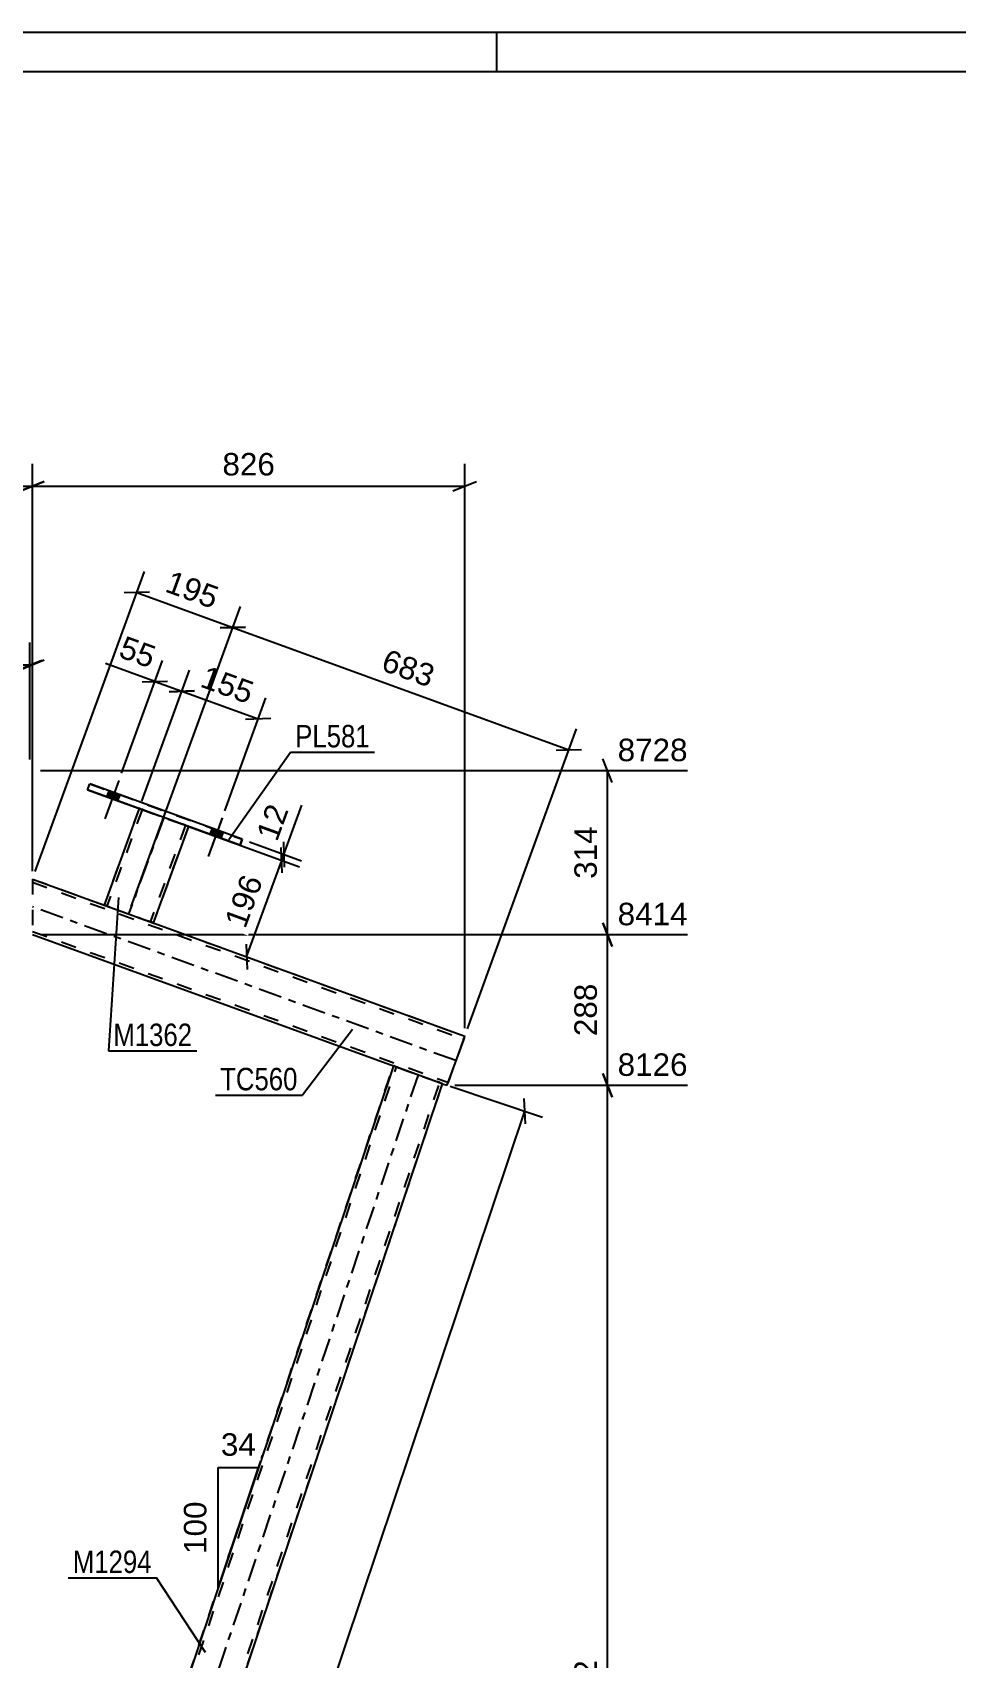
# Model space of a CAD drawing. Header units: millimetres. Extents: x 0 to 841, y 0 to 594.
# Drawn here: x 361.9 to 479.6, y 386.7 to 594 of the extents above; entities that cross this region are included whole.
import ezdxf

# ---------------------------------------------------------------- set-up
doc = ezdxf.new("R2010")
doc.units = ezdxf.units.MM
doc.linetypes.add('DXK_LINE_DOT2', pattern=[3.9198, 1.9599, -1.9599])
doc.linetypes.add('DXK_LINE_DOT3', pattern=[5.9187, 2.979, -0.9799, 0.9799, -0.9799])
doc.styles.add('Arial', font='ARIAL.TTF', dxfattribs={"height": 0.2})
doc.styles.add('Arial Narrow', font='ARIALN.TTF', dxfattribs={"height": 0.2})

# ---------------------------------------------------------------- blocks, each defined once
blk = doc.blocks.new('Unknown-284928597-1132')
at = {"color": 5, "linetype": 'Continuous'}
for p, q in [((841, 594), (0, 594)), ((421, 589), (421, 594)), ((836, 589), (5, 589))]:
    blk.add_line(p, q, dxfattribs=at)
blk = doc.blocks.new('Part-284928597-2109 - 2077')
at = {"color": 2, "linetype": 'Continuous'}
for p, q in [((361.86, 486.1), (371.73, 482.52)), ((361.86, 479.01), (407.85, 462.29)), ((361.86, 479.01), (407.85, 462.29)), ((377.24, 480.51), (416.93, 466.08)), ((416.76, 465.62), (414.82, 460.28)), ((416.85, 465.86), (416.76, 465.62)), ((416.91, 466.02), (416.85, 465.86)), ((416.93, 466.08), (416.91, 466.02)), ((414.82, 460.28), (414.73, 460.03)), ((414.11, 460.01), (414.65, 459.81)), ((414.11, 460.01), (414.65, 459.81)), ((414.67, 459.87), (414.65, 459.81)), ((414.73, 460.03), (414.67, 459.87))]:
    blk.add_line(p, q, dxfattribs=at)
at = {"color": 7, "linetype": 'DXK_LINE_DOT2'}
for p, q in [((361.86, 486.1), (361.86, 479.01)), ((361.86, 486.1), (416.93, 466.08)), ((361.86, 485.68), (416.79, 465.7)), ((361.86, 485.68), (416.79, 465.7)), ((371.73, 482.52), (377.24, 480.51)), ((361.86, 479.43), (414.79, 460.19)), ((361.86, 479.43), (414.79, 460.19)), ((416.79, 465.7), (414.8, 460.22)), ((416.71, 465.47), (414.8, 460.22)), ((416.75, 465.59), (414.83, 460.3)), ((416.75, 465.59), (416.71, 465.47)), ((416.75, 465.59), (416.78, 465.67)), ((416.78, 465.67), (416.75, 465.59)), ((416.78, 465.67), (416.79, 465.7)), ((416.79, 465.7), (416.78, 465.67)), ((416.79, 465.7), (416.85, 465.86)), ((416.79, 465.7), (416.79, 465.7)), ((416.85, 465.86), (416.91, 466.02)), ((416.91, 466.02), (416.93, 466.08)), ((416.93, 466.08), (416.93, 466.08)), ((407.85, 462.29), (414.11, 460.01)), ((407.85, 462.29), (414.11, 460.01)), ((414.73, 460.03), (414.8, 460.22)), ((414.79, 460.19), (414.8, 460.22)), ((414.79, 460.19), (414.8, 460.22)), ((414.79, 460.19), (414.79, 460.19)), ((414.8, 460.22), (414.82, 460.28)), ((414.82, 460.28), (414.83, 460.3)), ((414.65, 459.81), (414.67, 459.87)), ((414.65, 459.81), (414.65, 459.81)), ((414.67, 459.87), (414.73, 460.03))]:
    blk.add_line(p, q, dxfattribs=at)
at = {"color": 7, "linetype": 'DXK_LINE_DOT3'}
blk.add_line((415.79, 462.95), (361.86, 482.56), dxfattribs=at)
blk = doc.blocks.new('Bolt-284928597-2178 - 2077')
at = {"linetype": 'Continuous'}
for points in [[(372.97, 496.85), (371.59, 497.35), (371.32, 496.6), (372.7, 496.1)], [(386.13, 492.06), (384.75, 492.56), (384.47, 491.81), (385.85, 491.31)]]:
    blk.add_hatch(color=1, dxfattribs=at).paths.add_polyline_path(points)
at = {"color": 1, "linetype": 'Continuous'}
for p, q in [((372.85, 498.67), (371.07, 493.78)), ((371.59, 497.35), (371.32, 496.6)), ((372.97, 496.85), (372.7, 496.1)), ((386.01, 493.88), (384.23, 488.99)), ((384.75, 492.56), (384.47, 491.81)), ((386.13, 492.06), (385.85, 491.31))]:
    blk.add_line(p, q, dxfattribs=at)
blk = doc.blocks.new('Part-284928597-2264 - 2077')
at = {"color": 7, "linetype": 'DXK_LINE_DOT2'}
for p, q in [((375.46, 495.1), (370.98, 482.79)), ((375.83, 494.96), (371.35, 482.65)), ((375.83, 494.96), (371.35, 482.65)), ((375.46, 495.1), (375.45, 495.09)), ((375.46, 495.1), (375.46, 495.1)), ((375.51, 495.08), (375.46, 495.1)), ((375.46, 495.1), (375.51, 495.08)), ((375.68, 495.02), (375.51, 495.08)), ((375.51, 495.08), (375.68, 495.02)), ((375.86, 494.95), (375.68, 495.02)), ((375.68, 495.02), (375.92, 494.93)), ((375.83, 494.96), (375.83, 494.96)), ((375.83, 494.96), (375.86, 494.95)), ((375.86, 494.95), (375.83, 494.96)), ((375.86, 494.95), (375.94, 494.92)), ((375.94, 494.92), (375.86, 494.95)), ((376.06, 494.88), (375.86, 494.95)), ((375.92, 494.93), (376.21, 494.82)), ((375.94, 494.92), (376.06, 494.88)), ((376.06, 494.88), (375.94, 494.92)), ((376.06, 494.88), (380.97, 493.09)), ((376.06, 494.88), (381.11, 493.04)), ((376.06, 494.88), (381.11, 493.04)), ((376.21, 494.82), (380.97, 493.09)), ((381.34, 492.95), (376.87, 480.65)), ((381.34, 492.95), (376.87, 480.65)), ((381.72, 492.82), (377.24, 480.51)), ((380.97, 493.09), (381.26, 492.99)), ((381.23, 492.99), (380.97, 493.09)), ((381.11, 493.04), (381.23, 492.99)), ((381.23, 492.99), (381.11, 493.04)), ((381.23, 492.99), (381.32, 492.96)), ((381.32, 492.96), (381.23, 492.99)), ((381.5, 492.9), (381.23, 492.99)), ((381.26, 492.99), (381.5, 492.9)), ((381.32, 492.96), (381.34, 492.95)), ((381.34, 492.95), (381.32, 492.96)), ((381.34, 492.95), (381.34, 492.95)), ((381.5, 492.9), (381.66, 492.84)), ((381.66, 492.84), (381.5, 492.9)), ((381.66, 492.84), (381.72, 492.82)), ((381.72, 492.82), (381.66, 492.84)), ((381.72, 492.82), (381.72, 492.82)), ((381.72, 492.82), (381.72, 492.81)), ((370.98, 482.79), (370.98, 482.79)), ((370.98, 482.79), (371.03, 482.77)), ((371.03, 482.77), (371.2, 482.71)), ((371.2, 482.71), (371.44, 482.62)), ((371.35, 482.65), (371.35, 482.65)), ((371.35, 482.65), (371.38, 482.64)), ((371.38, 482.64), (371.35, 482.65)), ((371.38, 482.64), (371.46, 482.61)), ((371.46, 482.61), (371.38, 482.64)), ((371.44, 482.62), (371.73, 482.52)), ((371.46, 482.61), (371.58, 482.57)), ((371.58, 482.57), (371.46, 482.61)), ((371.58, 482.57), (376.63, 480.73)), ((371.58, 482.57), (376.63, 480.73)), ((371.73, 482.52), (376.49, 480.78)), ((376.49, 480.78), (376.78, 480.68)), ((376.63, 480.73), (376.75, 480.69)), ((376.75, 480.69), (376.63, 480.73)), ((376.75, 480.69), (376.84, 480.66)), ((376.84, 480.66), (376.75, 480.69)), ((376.78, 480.68), (377.02, 480.59)), ((376.84, 480.66), (376.87, 480.65)), ((376.87, 480.65), (376.84, 480.66)), ((376.87, 480.65), (376.87, 480.65)), ((377.02, 480.59), (377.18, 480.53)), ((377.18, 480.53), (377.24, 480.51)), ((377.24, 480.51), (377.24, 480.51))]:
    blk.add_line(p, q, dxfattribs=at)
at = {"color": 2, "linetype": 'Continuous'}
for p, q in [((375.45, 495.09), (370.98, 482.79)), ((381.72, 492.81), (377.24, 480.51)), ((371.03, 482.77), (370.98, 482.79)), ((371.2, 482.71), (371.03, 482.77)), ((371.44, 482.62), (371.2, 482.71)), ((371.73, 482.52), (371.44, 482.62)), ((371.73, 482.52), (376.49, 480.78)), ((376.78, 480.68), (376.49, 480.78)), ((377.02, 480.59), (376.78, 480.68)), ((377.18, 480.53), (377.02, 480.59)), ((377.24, 480.51), (377.18, 480.53))]:
    blk.add_line(p, q, dxfattribs=at)
at = {"color": 7, "linetype": 'DXK_LINE_DOT3'}
blk.add_line((378.59, 493.96), (374.11, 481.65), dxfattribs=at)
blk = doc.blocks.new('Part-284928597-2200 - 2077')
at = {"color": 2, "linetype": 'Continuous'}
for p, q in [((368.88, 497.49), (369.15, 498.24)), ((368.88, 497.48), (368.88, 497.49)), ((388.3, 490.42), (368.88, 497.49)), ((368.88, 497.48), (368.88, 497.49)), ((368.88, 497.48), (375.45, 495.09)), ((388.57, 491.17), (369.15, 498.24)), ((381.72, 492.81), (388.3, 490.42)), ((388.3, 490.42), (388.57, 491.17)), ((388.57, 491.17), (388.3, 490.42)), ((388.3, 490.42), (388.3, 490.42))]:
    blk.add_line(p, q, dxfattribs=at)
at = {"color": 7, "linetype": 'DXK_LINE_DOT2'}
for p, q in [((368.88, 497.49), (369.15, 498.24)), ((369.15, 498.24), (388.57, 491.17)), ((369.15, 498.24), (369.15, 498.24)), ((375.45, 495.09), (381.72, 492.81)), ((388.57, 491.17), (388.57, 491.17))]:
    blk.add_line(p, q, dxfattribs=at)
blk = doc.blocks.new('Bolt-284928597-2201 - 2077')
at = {"linetype": 'Continuous'}
for points in [[(372.97, 496.85), (371.59, 497.35), (371.32, 496.6), (372.7, 496.09)], [(386.13, 492.06), (384.75, 492.56), (384.47, 491.81), (385.85, 491.31)]]:
    blk.add_hatch(color=1, dxfattribs=at).paths.add_polyline_path(points)
at = {"color": 1, "linetype": 'Continuous'}
for p, q in [((372.85, 498.66), (371.07, 493.78)), ((371.59, 497.35), (371.32, 496.6)), ((372.97, 496.85), (372.7, 496.09)), ((386.01, 493.87), (384.23, 488.99)), ((384.75, 492.56), (384.47, 491.81)), ((386.13, 492.06), (385.85, 491.31))]:
    blk.add_line(p, q, dxfattribs=at)
blk = doc.blocks.new('Part-284928597-2229 - 2077')
at = {"color": 2, "linetype": 'Continuous'}
for p, q in [((407.85, 462.29), (361.86, 325.28)), ((407.85, 462.29), (407.9, 462.27)), ((407.9, 462.27), (408.07, 462.21)), ((408.07, 462.21), (408.31, 462.12)), ((408.31, 462.12), (408.6, 462.02)), ((408.6, 462.02), (413.36, 460.28)), ((413.36, 460.28), (413.65, 460.18)), ((413.65, 460.18), (413.89, 460.09)), ((361.86, 304.32), (414.11, 460.01)), ((413.89, 460.09), (414.06, 460.03)), ((414.06, 460.03), (414.11, 460.01))]:
    blk.add_line(p, q, dxfattribs=at)
at = {"color": 7, "linetype": 'DXK_LINE_DOT2'}
for p, q in [((361.86, 325.28), (407.85, 462.29)), ((407.85, 462.29), (407.85, 462.29)), ((407.9, 462.27), (407.85, 462.29)), ((408.07, 462.21), (407.9, 462.27)), ((408.25, 462.14), (408.07, 462.21)), ((361.86, 324.02), (408.22, 462.15)), ((361.86, 324.02), (408.22, 462.15)), ((361.86, 305.58), (413.74, 460.15)), ((361.86, 305.58), (413.74, 460.15)), ((408.22, 462.15), (408.22, 462.15)), ((408.25, 462.14), (408.22, 462.15)), ((408.22, 462.15), (408.25, 462.14)), ((408.31, 462.12), (408.25, 462.14)), ((408.25, 462.14), (408.31, 462.12)), ((408.45, 462.07), (408.25, 462.14)), ((408.45, 462.07), (408.31, 462.12)), ((408.31, 462.12), (408.33, 462.11)), ((408.33, 462.11), (408.45, 462.07)), ((408.45, 462.07), (413.36, 460.28)), ((408.45, 462.07), (413.51, 460.23)), ((408.45, 462.07), (413.51, 460.23)), ((413.63, 460.19), (413.36, 460.28)), ((413.51, 460.23), (413.63, 460.19)), ((413.63, 460.19), (413.51, 460.23)), ((413.63, 460.19), (413.71, 460.16)), ((413.71, 460.16), (413.63, 460.19)), ((413.89, 460.09), (413.63, 460.19)), ((413.71, 460.16), (413.74, 460.15)), ((413.74, 460.15), (413.71, 460.16)), ((413.74, 460.15), (413.74, 460.15)), ((361.86, 304.32), (414.11, 460.01)), ((414.06, 460.03), (413.89, 460.09)), ((414.11, 460.01), (414.06, 460.03)), ((414.11, 460.01), (414.11, 460.01)), ((361.86, 325.28), (361.86, 304.32))]:
    blk.add_line(p, q, dxfattribs=at)
at = {"color": 7, "linetype": 'DXK_LINE_DOT3'}
blk.add_line((410.98, 461.15), (361.86, 314.8), dxfattribs=at)
blk = doc.blocks.new('AngleDimension-284928597-2294 - 2077')
at = {"color": 7, "linetype": 'Continuous'}
for p, q in [((385.51, 411.09), (390.66, 411.09)), ((385.51, 395.73), (390.66, 411.09)), ((385.51, 395.73), (385.51, 411.09)), ((390.66, 411.09), (390.66, 411.09))]:
    blk.add_line(p, q, dxfattribs=at)
at = {"color": 0}
for points in [[(390.91, 411.99), (390.91, 416.19), (385.26, 416.19), (385.26, 411.99)], [(384.61, 407.35), (380.41, 407.35), (380.41, 399.48), (384.61, 399.48)]]:
    blk.add_wipeout(points, dxfattribs=at)
at = {"color": 3, "style": 'Arial'}
blk.add_text('34', height=2.865, dxfattribs=at).set_placement((385.86, 412.59))
blk.add_text('100', height=2.865, rotation=90.0002, dxfattribs=at).set_placement((384.01, 400.08))
blk = doc.blocks.new('StraightDimension-284928597-2341 - 2077')
at = {"color": 7, "linetype": 'Continuous'}
for p, q in [((361.53, 501.32), (361.53, 516.23)), ((361.86, 500.92), (361.86, 516.23)), ((360.03, 512.78), (363.03, 513.98)), ((363.36, 513.98), (360.36, 512.78)), ((361.53, 513.38), (361.86, 513.38))]:
    blk.add_line(p, q, dxfattribs=at)
at = {"color": 0}
blk.add_wipeout([(361.01, 514.13), (361.01, 518.33), (357.98, 518.33), (357.98, 514.13)], dxfattribs=at)
at = {"color": 7, "linetype": 'Continuous'}
blk.add_line((361.53, 513.38), (357.45, 513.38), dxfattribs=at)
blk.add_line((361.53, 513.38), (357.45, 513.38), dxfattribs=at)
at = {"color": 3, "style": 'Arial Narrow'}
blk.add_text('5', height=2.86, dxfattribs=at).set_placement((358.58, 514.73))
blk = doc.blocks.new('StraightDimension-284928597-2383 - 2077')
at = {"color": 7, "linetype": 'Continuous'}
for p, q in [((328.53, 492.16), (328.53, 539.04)), ((361.86, 487.1), (361.86, 539.04)), ((330.03, 536.79), (327.03, 535.59)), ((360.36, 535.59), (363.36, 536.79)), ((328.53, 536.19), (361.86, 536.19))]:
    blk.add_line(p, q, dxfattribs=at)
at = {"color": 0}
blk.add_wipeout([(349.13, 536.94), (349.13, 541.14), (341.26, 541.14), (341.26, 536.94)], dxfattribs=at)
at = {"color": 3, "style": 'Arial'}
blk.add_text('500', height=2.865, dxfattribs=at).set_placement((341.86, 537.54))
blk = doc.blocks.new('StraightDimension-284928597-2406 - 2077')
at = {"color": 7, "linetype": 'Continuous'}
for p, q in [((361.86, 487.1), (361.86, 539.04)), ((416.93, 467.08), (416.93, 539.04)), ((363.36, 536.79), (360.36, 535.59)), ((415.43, 535.59), (418.43, 536.79)), ((361.86, 536.19), (416.93, 536.19))]:
    blk.add_line(p, q, dxfattribs=at)
at = {"color": 0}
blk.add_wipeout([(393.33, 536.94), (393.33, 541.14), (385.46, 541.14), (385.46, 536.94)], dxfattribs=at)
at = {"color": 3, "style": 'Arial'}
blk.add_text('826', height=2.865, dxfattribs=at).set_placement((386.06, 537.54))
blk = doc.blocks.new('StraightDimension-284928597-2421 - 2077')
at = {"color": 7, "linetype": 'Continuous'}
for p, q in [((375.8, 496.03), (381.87, 512.71)), ((379.28, 509.98), (382.51, 510.08)), ((380.89, 510.03), (390.6, 506.5)), ((386.35, 494.81), (391.58, 509.18)), ((392.22, 506.55), (388.99, 506.45))]:
    blk.add_line(p, q, dxfattribs=at)
at = {"color": 0}
blk.add_wipeout([(389.7, 507.62), (391.14, 511.57), (383.74, 514.26), (382.31, 510.32)], dxfattribs=at)
at = {"color": 3, "style": 'Arial'}
blk.add_text('155', height=2.865, rotation=-20.002, dxfattribs=at).set_placement((383.07, 510.67))
blk = doc.blocks.new('StraightDimension-284928597-2432 - 2077')
at = {"color": 7, "linetype": 'Continuous'}
for p, q in [((373.2, 499.6), (378.42, 513.96)), ((375.8, 496.03), (381.87, 512.71)), ((375.83, 511.23), (379.06, 511.34)), ((377.45, 511.29), (380.89, 510.03)), ((382.51, 510.08), (379.28, 509.98))]:
    blk.add_line(p, q, dxfattribs=at)
at = {"color": 0}
blk.add_wipeout([(377.21, 512.17), (378.65, 516.12), (373.34, 518.05), (371.9, 514.1)], dxfattribs=at)
at = {"color": 7, "linetype": 'Continuous'}
blk.add_line((377.45, 511.29), (371.15, 513.58), dxfattribs=at)
blk.add_line((377.45, 511.29), (371.15, 513.58), dxfattribs=at)
at = {"color": 3, "style": 'Arial'}
blk.add_text('55', height=2.865, rotation=-20.002, dxfattribs=at).set_placement((372.67, 514.46))
blk = doc.blocks.new('StraightDimension-284928597-2445 - 2077')
at = {"color": 7, "linetype": 'Continuous'}
for p, q in [((374.45, 482.59), (388.36, 520.83)), ((389, 518.21), (385.77, 518.1)), ((387.38, 518.15), (430.2, 502.58)), ((417.27, 467.02), (431.18, 505.26)), ((428.59, 502.53), (431.82, 502.63))]:
    blk.add_line(p, q, dxfattribs=at)
at = {"color": 0}
blk.add_wipeout([(412.75, 509.73), (414.18, 513.68), (406.79, 516.37), (405.35, 512.42)], dxfattribs=at)
at = {"color": 3, "style": 'Arial'}
blk.add_text('683', height=2.865, rotation=-19.9848, dxfattribs=at).set_placement((406.12, 512.78))
blk = doc.blocks.new('StraightDimension-284928597-2453 - 2077')
at = {"color": 7, "linetype": 'Continuous'}
for p, q in [((362.21, 487.04), (376.11, 525.29)), ((376.75, 522.66), (373.52, 522.56)), ((375.14, 522.61), (387.38, 518.15)), ((374.45, 482.59), (388.36, 520.83)), ((385.77, 518.1), (389, 518.21))]:
    blk.add_line(p, q, dxfattribs=at)
at = {"color": 0}
blk.add_wipeout([(385.22, 519.74), (386.65, 523.69), (379.25, 526.38), (377.82, 522.43)], dxfattribs=at)
at = {"color": 3, "style": 'Arial'}
blk.add_text('195', height=2.865, rotation=-19.9848, dxfattribs=at).set_placement((378.59, 522.79))
blk = doc.blocks.new('StraightDimension-284928597-2499 - 2077')
at = {"color": 7, "linetype": 'Continuous'}
for p, q in [((362.86, 499.92), (445.3, 499.92)), ((435.71, 498.42), (434.51, 501.42)), ((435.11, 479.01), (435.11, 499.92)), ((362.86, 479.01), (445.3, 479.01)), ((434.51, 480.51), (435.71, 477.51))]:
    blk.add_line(p, q, dxfattribs=at)
at = {"color": 0, "linetype": 'Continuous'}
blk.add_wipeout([(445.9, 500.52), (445.9, 504.72), (435.81, 504.72), (435.81, 500.52)], dxfattribs=at)
at = {"color": 0}
blk.add_wipeout([(434.36, 493.4), (430.16, 493.4), (430.16, 485.53), (434.36, 485.53)], dxfattribs=at)
at = {"color": 3, "linetype": 'Continuous', "style": 'Arial'}
blk.add_text('8728', height=2.865, dxfattribs=at).set_placement((436.41, 501.12))
at = {"color": 3, "style": 'Arial'}
blk.add_text('314', height=2.865, rotation=90.0002, dxfattribs=at).set_placement((433.76, 486.13))
blk = doc.blocks.new('StraightDimension-284928597-2519 - 2077')
at = {"color": 7, "linetype": 'Continuous'}
for p, q in [((435.71, 458.31), (434.51, 461.31)), ((415.65, 459.81), (445.3, 459.81)), ((435.11, 304.32), (435.11, 459.81)), ((434.51, 305.82), (435.71, 302.82)), ((362.86, 304.32), (445.3, 304.32))]:
    blk.add_line(p, q, dxfattribs=at)
at = {"color": 0, "linetype": 'Continuous'}
blk.add_wipeout([(445.9, 460.41), (445.9, 464.61), (435.81, 464.61), (435.81, 460.41)], dxfattribs=at)
at = {"color": 0}
blk.add_wipeout([(434.36, 387.12), (430.16, 387.12), (430.16, 377.02), (434.36, 377.02)], dxfattribs=at)
at = {"color": 3, "linetype": 'Continuous', "style": 'Arial'}
blk.add_text('8126', height=2.865, dxfattribs=at).set_placement((436.41, 461.01))
at = {"color": 3, "style": 'Arial'}
blk.add_text('2332', height=2.865, rotation=90.0002, dxfattribs=at).set_placement((433.76, 377.62))
blk = doc.blocks.new('StraightDimension-284928597-2527 - 2077')
at = {"color": 7, "linetype": 'Continuous'}
for p, q in [((362.86, 479.01), (445.3, 479.01)), ((435.71, 477.51), (434.51, 480.51)), ((435.11, 459.81), (435.11, 479.01)), ((434.51, 461.31), (435.71, 458.31)), ((415.65, 459.81), (445.3, 459.81))]:
    blk.add_line(p, q, dxfattribs=at)
at = {"color": 0, "linetype": 'Continuous'}
blk.add_wipeout([(445.9, 479.61), (445.9, 483.81), (435.81, 483.81), (435.81, 479.61)], dxfattribs=at)
at = {"color": 0}
blk.add_wipeout([(434.36, 473.35), (430.16, 473.35), (430.16, 465.48), (434.36, 465.48)], dxfattribs=at)
at = {"color": 3, "linetype": 'Continuous', "style": 'Arial'}
blk.add_text('8414', height=2.865, dxfattribs=at).set_placement((436.41, 480.21))
at = {"color": 3, "style": 'Arial'}
blk.add_text('288', height=2.865, rotation=90.0002, dxfattribs=at).set_placement((433.76, 466.08))
blk = doc.blocks.new('StraightDimension-284928597-2555 - 2077')
at = {"color": 7, "linetype": 'Continuous'}
for p, q in [((382.66, 492.47), (395.87, 487.66)), ((389.51, 490.83), (396.14, 488.41)), ((393.66, 486.87), (393.56, 490.1)), ((393.61, 488.48), (393.89, 489.23)), ((393.83, 490.85), (393.94, 487.62))]:
    blk.add_line(p, q, dxfattribs=at)
at = {"color": 0}
blk.add_wipeout([(395.29, 495.29), (391.35, 496.73), (389.41, 491.42), (393.36, 489.98)], dxfattribs=at)
at = {"color": 7, "linetype": 'Continuous'}
blk.add_line((393.89, 489.23), (396.18, 495.53), dxfattribs=at)
blk.add_line((393.89, 489.23), (396.18, 495.53), dxfattribs=at)
at = {"color": 3, "style": 'Arial'}
blk.add_text('12', height=2.865, rotation=69.9983, dxfattribs=at).set_placement((393, 490.75))
blk = doc.blocks.new('StraightDimension-284928597-2570 - 2077')
at = {"color": 7, "linetype": 'Continuous'}
for p, q in [((382.66, 492.47), (395.87, 487.66)), ((393.66, 486.87), (393.56, 490.1)), ((389.13, 476.18), (393.61, 488.48)), ((378.18, 480.17), (391.39, 475.36)), ((389.08, 477.8), (389.19, 474.57))]:
    blk.add_line(p, q, dxfattribs=at)
at = {"color": 0}
blk.add_wipeout([(392.01, 486.29), (388.07, 487.72), (385.38, 480.33), (389.32, 478.89)], dxfattribs=at)
at = {"color": 3, "style": 'Arial'}
blk.add_text('196', height=2.865, rotation=69.9983, dxfattribs=at).set_placement((388.96, 479.66))
blk = doc.blocks.new('StraightDimension-284928597-6960 - 2077')
at = {"color": 7, "linetype": 'Continuous'}
for p, q in [((415.06, 459.69), (426.85, 455.73)), ((424.67, 454.88), (424.49, 458.11)), ((372.33, 300.81), (424.58, 456.5)), ((362.81, 304.01), (374.61, 300.05)), ((372.24, 302.43), (372.42, 299.2))]:
    blk.add_line(p, q, dxfattribs=at)
at = {"color": 0}
blk.add_wipeout([(399.35, 383.68), (395.37, 385.01), (392.16, 375.44), (396.14, 374.11)], dxfattribs=at)
at = {"color": 3, "style": 'Arial'}
blk.add_text('2463', height=2.865, rotation=71.4478, dxfattribs=at).set_placement((395.76, 374.87))
blk = doc.blocks.new('Mark-284928597-2105 - 2077')
at = {"color": 0}
blk.add_wipeout([(395.64, 459.17), (395.64, 462.17), (385.77, 462.17), (385.77, 459.17)], dxfattribs=at)
blk.add_wipeout([(395.64, 459.17), (395.64, 462.17), (385.77, 462.17), (385.77, 459.17)], dxfattribs=at)
at = {"color": 30, "linetype": 'Continuous'}
for p in [(402.64, 466.93), (385.17, 458.57)]:
    blk.add_line(p, (396.24, 458.57), dxfattribs=at)
at = {"color": 3, "style": 'Arial Narrow'}
blk.add_text('TC560', height=2.863, dxfattribs=at).set_placement((385.77, 459.17))
blk = doc.blocks.new('Mark-284928597-2260 - 2077')
at = {"color": 0}
blk.add_wipeout([(382.21, 464.81), (382.21, 467.81), (372.16, 467.81), (372.16, 464.81)], dxfattribs=at)
blk.add_wipeout([(382.21, 464.81), (382.21, 467.81), (372.16, 467.81), (372.16, 464.81)], dxfattribs=at)
at = {"color": 30, "linetype": 'Continuous'}
for p, q in [((372.81, 483.76), (371.56, 464.21)), ((371.56, 464.21), (382.81, 464.21))]:
    blk.add_line(p, q, dxfattribs=at)
at = {"color": 3, "style": 'Arial Narrow'}
blk.add_text('M1362', height=2.863, dxfattribs=at).set_placement((372.16, 464.81))
blk = doc.blocks.new('Mark-284928597-2196 - 2077')
at = {"color": 0}
blk.add_wipeout([(404.83, 502.88), (404.83, 505.88), (395.33, 505.88), (395.33, 502.88)], dxfattribs=at)
blk.add_wipeout([(404.83, 502.88), (404.83, 505.88), (395.33, 505.88), (395.33, 502.88)], dxfattribs=at)
at = {"color": 30, "linetype": 'Continuous'}
for p, q in [((386.89, 491.15), (394.73, 502.28)), ((394.73, 502.28), (405.43, 502.28))]:
    blk.add_line(p, q, dxfattribs=at)
at = {"color": 3, "style": 'Arial Narrow'}
blk.add_text('PL581', height=2.863, dxfattribs=at).set_placement((395.33, 502.88))
blk = doc.blocks.new('Mark-284928597-2225 - 2077')
at = {"color": 0}
blk.add_wipeout([(377.05, 397.64), (377.05, 400.64), (367, 400.64), (367, 397.64)], dxfattribs=at)
blk.add_wipeout([(377.05, 397.64), (377.05, 400.64), (367, 400.64), (367, 397.64)], dxfattribs=at)
at = {"color": 30, "linetype": 'Continuous'}
for p in [(366.4, 397.04), (383.91, 387.5)]:
    blk.add_line(p, (377.65, 397.04), dxfattribs=at)
at = {"color": 3, "style": 'Arial Narrow'}
blk.add_text('M1294', height=2.863, dxfattribs=at).set_placement((367, 397.64))

msp = doc.modelspace()

# ---------------------------------------------------------------- block references
for name in ['Unknown-284928597-1132', 'Part-284928597-2200 - 2077', 'Bolt-284928597-2178 - 2077', 'Bolt-284928597-2201 - 2077', 'Part-284928597-2264 - 2077', 'Part-284928597-2109 - 2077', 'Part-284928597-2229 - 2077']:
    msp.add_blockref(name, (0, 0))

# ---------------------------------------------------------------- next in the draw order: block references
for name in ['StraightDimension-284928597-2341 - 2077', 'AngleDimension-284928597-2294 - 2077']:
    msp.add_blockref(name, (0, 0))

# ---------------------------------------------------------------- next in the draw order: block references
for name in ['StraightDimension-284928597-2383 - 2077', 'StraightDimension-284928597-2519 - 2077']:
    msp.add_blockref(name, (0, 0))

# ---------------------------------------------------------------- next in the draw order: block references
msp.add_blockref('StraightDimension-284928597-2406 - 2077', (0, 0))

# ---------------------------------------------------------------- next in the draw order: block references
msp.add_blockref('StraightDimension-284928597-2421 - 2077', (0, 0))

# ---------------------------------------------------------------- next in the draw order: block references
msp.add_blockref('StraightDimension-284928597-2432 - 2077', (0, 0))

# ---------------------------------------------------------------- next in the draw order: block references
msp.add_blockref('StraightDimension-284928597-2445 - 2077', (0, 0))

# ---------------------------------------------------------------- next in the draw order: block references
msp.add_blockref('StraightDimension-284928597-2453 - 2077', (0, 0))

# ---------------------------------------------------------------- next in the draw order: block references
msp.add_blockref('StraightDimension-284928597-2499 - 2077', (0, 0))

# ---------------------------------------------------------------- next in the draw order: block references
for name in ['StraightDimension-284928597-2555 - 2077', 'StraightDimension-284928597-2527 - 2077']:
    msp.add_blockref(name, (0, 0))

# ---------------------------------------------------------------- next in the draw order: block references
for name in ['StraightDimension-284928597-2570 - 2077', 'StraightDimension-284928597-6960 - 2077']:
    msp.add_blockref(name, (0, 0))

# ---------------------------------------------------------------- next in the draw order: block references
for name in ['Mark-284928597-2196 - 2077', 'Mark-284928597-2260 - 2077', 'Mark-284928597-2105 - 2077', 'Mark-284928597-2225 - 2077']:
    msp.add_blockref(name, (0, 0))

doc.saveas('drawing.dxf')
